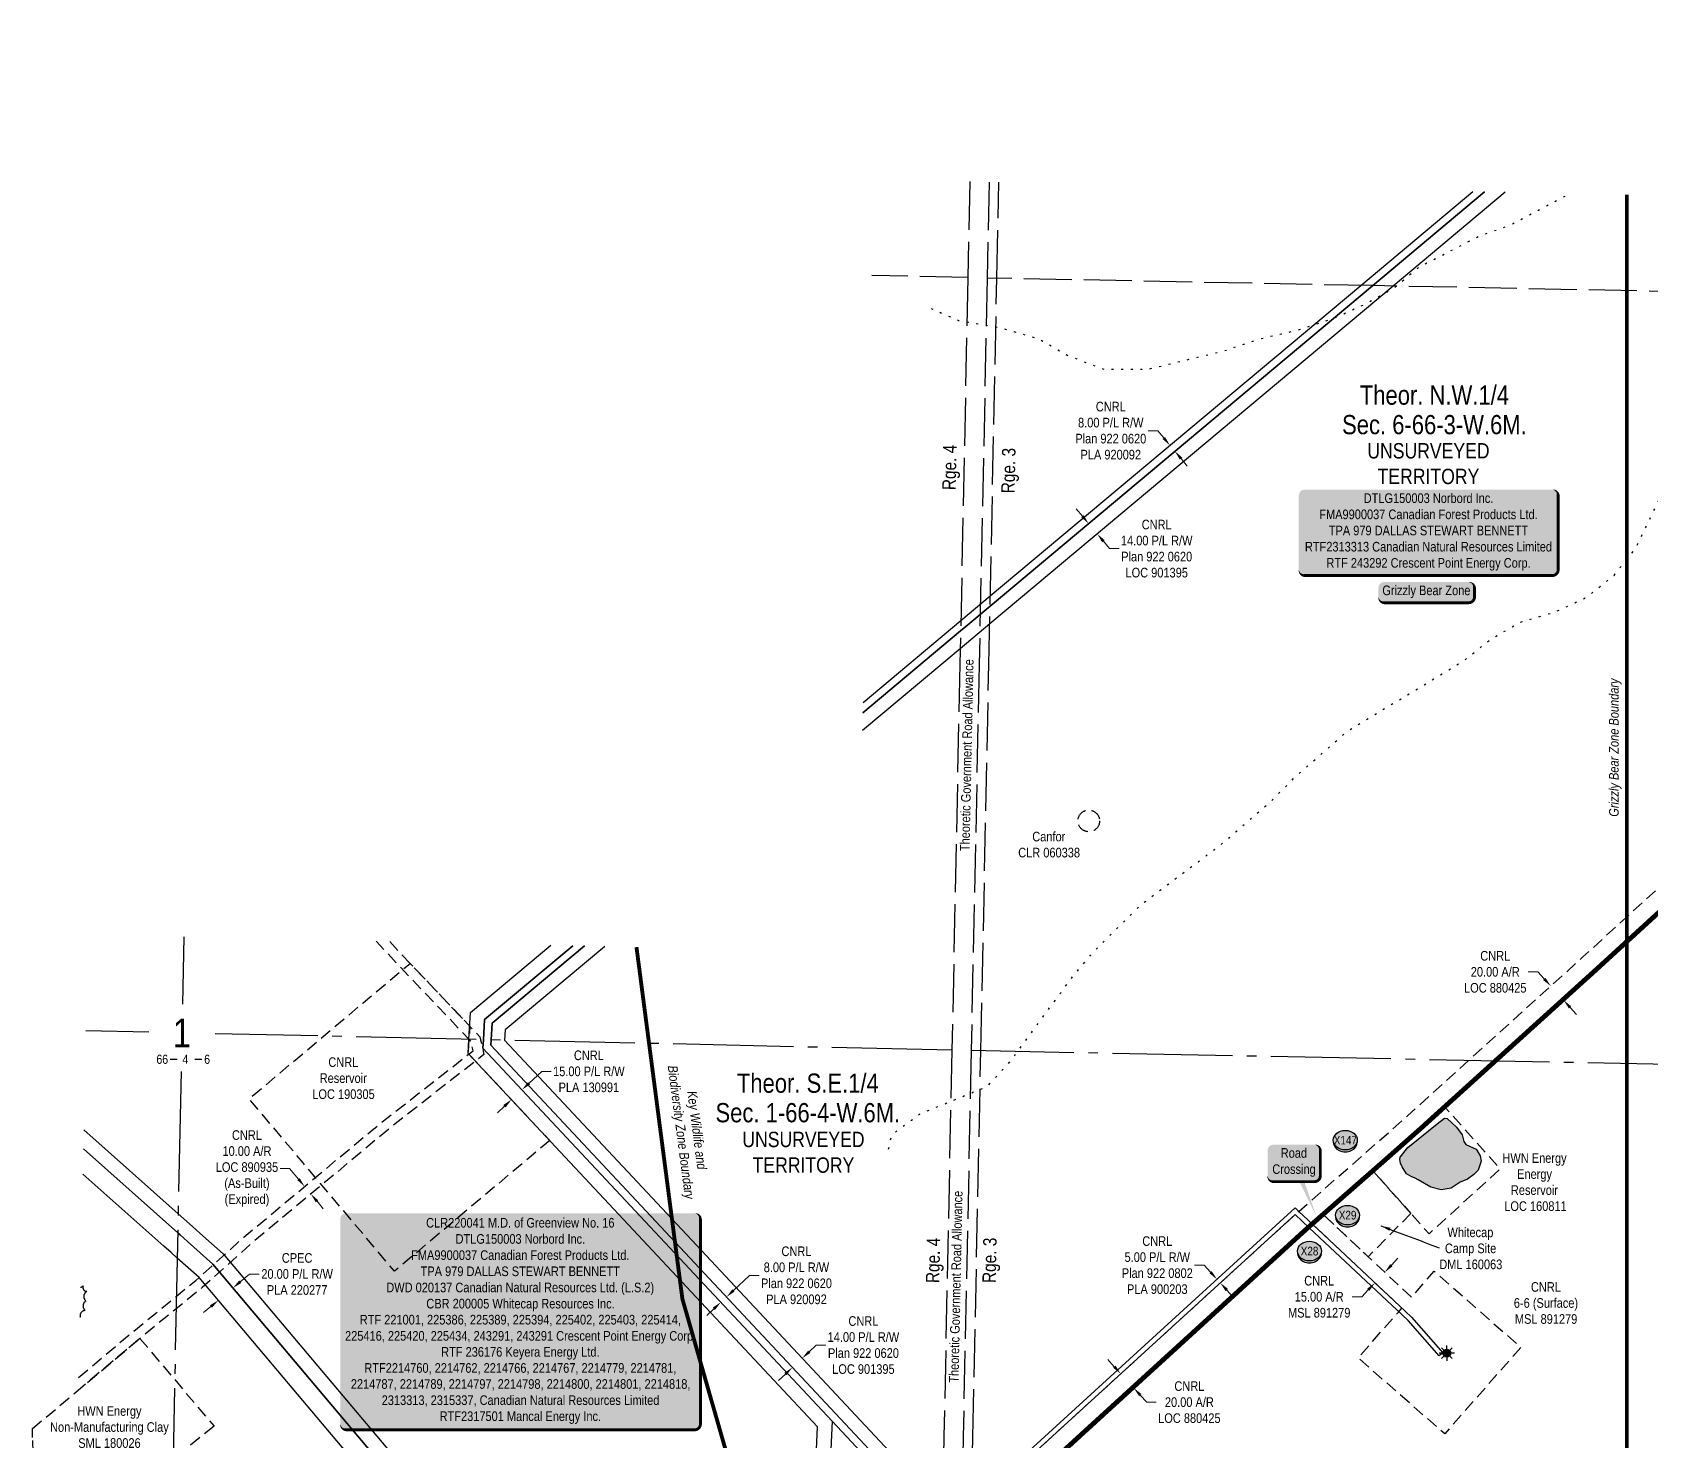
# Model space of a CAD drawing. Extents: x 405326 to 424052, y 6044755 to 6062236.
# Drawn here: x 405334 to 407018, y 6060129 to 6061595 of the extents above; entities that cross this region are included whole.
import ezdxf
from ezdxf.enums import TextEntityAlignment as Align

# ---------------------------------------------------------------- set-up
doc = ezdxf.new("R2010")
doc.units = 0
doc.header["$LTSCALE"] = 5
for name, pattern in [('0', [1, 1, 0]), ('DASHDOT2', [12.7, 6.35, -3.175, 0, -3.175]), ('foc-ACCESSROAD', [3.75, 2.5, -1.25]), ('foc-QUARTERLINE', [33, 25, -3, 2, -3]), ('foc-UNSURVEYED', [12.5, 10, -2.5]), ('foc-WHEELTRACKS', [2, 0.4, -1.6])]:
    doc.linetypes.add(name, pattern=pattern)
for name, color, linetype in [('10', 1, 'Continuous'), ('9', 3, 'Continuous'), ('AS-SURFACE IMPACT', 7, 'Continuous'), ('AS-WILDLIFE', 131, 'DASHDOT2'), ('AS-WILDLIFE-BLOCK', 131, 'Continuous'), ('C-RW', 13, 'Continuous'), ('C-SYMBOL', 7, 'Continuous'), ('CG-NOTES', 7, 'Continuous'), ('D-TXT', 6, 'Continuous'), ('F-AR', 190, 'foc-ACCESSROAD'), ('F-RW', 190, 'Continuous'), ('F-WS', 190, 'foc-ACCESSROAD'), ('F-WS-S', 190, 'Continuous'), ('L-ROAD-T', 7, 'Continuous'), ('L-SECLBL', 7, 'Continuous'), ('L-SECQ', 8, 'foc-QUARTERLINE'), ('L-UNS-T', 3, 'Continuous'), ('L-USEC', 7, 'foc-UNSURVEYED'), ('P-CROSSINGS', 250, 'Continuous'), ('P-PROPOSED', 10, 'Continuous'), ('T-BUSH', 110, '0'), ('T-WATER', 160, 'Continuous'), ('T-WATER-H', 133, 'Continuous'), ('T-WATER-P3', 160, 'foc-WHEELTRACKS')]:
    doc.layers.add(name, color=color, linetype=linetype)
for name, color, linetype, lineweight in [('C-RW-T', 13, 'Continuous', 9), ('F-AR-T', 190, 'Continuous', 9), ('F-RW-T', 190, 'Continuous', 9), ('F-WS-T', 190, 'Continuous', 9)]:
    doc.layers.add(name, color=color, linetype=linetype, lineweight=lineweight)
doc.styles.add('175L', font='ARIALN.TTF', dxfattribs={"height": 20})
doc.styles.add('240', font='ARIALN.TTF', dxfattribs={"height": 30})
doc.styles.add('80', font='ARIALN.TTF', dxfattribs={"height": 10})
doc.styles.add('80CG', font='ARIALN.TTF', dxfattribs={"height": 10})
doc.styles.add('80L', font='ARIALN.TTF', dxfattribs={"height": 10})
doc.styles.add('Crossing', font='ARIALN.TTF', dxfattribs={"height": 10})
doc.styles.add('SIMPLEX', font='ARIALN.TTF')
doc.dimstyles.new('Compass 5 000', dxfattribs={"dimscale": 5, "dimtxt": 9, "dimasz": 2, "dimexe": 0.2, "dimexo": 0.0625, "dimgap": 0.5, "dimtad": 0, "dimtih": 1, "dimtoh": 1, "dimzin": 0, "dimdsep": 46, "dimtxsty": '80CG', "dimcen": 0.1, "dimse1": 1, "dimse2": 1, "dimclrd": 256, "dimclrt": 256, "dimaunit": 1, "dimadec": 4, "dimazin": 0, "dimtfac": 0.06, "dimtofl": 0, "dimtmove": 0, "dimatfit": 1, "dimfxl": 0.2, "dimtolj": 1, "dimtzin": 0, "dimlwd": -1, "dimarcsym": 0})

# ---------------------------------------------------------------- blocks, each defined once
blk = doc.blocks.new('L-SECLBL')
at = {"layer": '9', "color": 7}
for p, q in [((-5.1, -27.8), (-12.3, -27.8)), ((20.7, -27.8), (13.5, -27.8))]:
    blk.add_line(p, q, dxfattribs=at)
at = {"layer": '10', "color": 2, "style": 'SIMPLEX'}
blk.add_attdef('SEC', text='', height=30, dxfattribs=at).set_placement((0, 0), align=Align.MIDDLE)
at = {"layer": '10', "color": 5, "style": '80L'}
blk.add_attdef('TWP', text='', height=9.5, dxfattribs=at).set_placement((-14.4, -27.4), align=Align.MIDDLE_RIGHT)
blk.add_attdef('RGE', text='', height=9.5, dxfattribs=at).set_placement((3.6, -27.4), align=Align.MIDDLE_CENTER)
blk.add_attdef('MER', text='', height=9.5, dxfattribs=at).set_placement((23.2, -27.4), align=Align.MIDDLE_LEFT)
blk = doc.blocks.new('*U524')
h = blk.add_hatch(color=255)
edge = h.paths.add_edge_path()
edge.add_line((-44, -11.5), (44, -11.5))
edge.add_arc((44, -5.5), 6, 270, 360)
edge.add_line((50, -5.5), (50, 4))
edge.add_arc((44, 4), 6, 0, 90)
edge.add_line((44, 10), (-44, 10))
edge.add_arc((-44, 4), 6, 90, 180)
edge.add_line((-50, 4), (-50, -5.5))
edge.add_arc((-44, -5.5), 6, 180, 270)
at = {"color": 131, "flags": 128}
blk.add_lwpolyline([(-44, -11.5, 3, 3, 0), (44, -11.5, 3, 3, 0.414214), (50, -5.5, 3, 3, 0), (50, 4, 3, 0, 0.414214), (44, 10, 0, 0, 0), (-44, 10, 0, 0, 0.414214), (-50, 4, 0, 0, 0), (-50, -5.5, 0, 3, 0.414214)], format="xyseb", close=True, dxfattribs=at)
at = {"color": 131, "style": '80'}
blk.add_attdef('ENTER_TEXT_001', (-36, -5), '', height=10, dxfattribs=at)
blk = doc.blocks.new('*U544')
h = blk.add_hatch(color=255)
edge = h.paths.add_edge_path()
edge.add_line((-181.5, -113.5), (181.5, -113.5))
edge.add_arc((181.5, -107.5), 6, 270, 360)
edge.add_line((187.5, -107.5), (187.5, 106))
edge.add_arc((181.5, 106), 6, 0, 90)
edge.add_line((181.5, 112), (-181.5, 112))
edge.add_arc((-181.5, 106), 6, 90, 180)
edge.add_line((-187.5, 106), (-187.5, -107.5))
edge.add_arc((-181.5, -107.5), 6, 180, 270)
at = {"color": 44, "flags": 128}
blk.add_lwpolyline([(-181.5, -113.5, 3, 3, 0), (181.5, -113.5, 3, 3, 0.414214), (187.5, -107.5, 3, 3, 0), (187.5, 106, 3, 0, 0.414214), (181.5, 112, 0, 0, 0), (-181.5, 112, 0, 0, 0.414214), (-187.5, 106, 0, 0, 0), (-187.5, -107.5, 0, 3, 0.414214)], format="xyseb", close=True, dxfattribs=at)
at = {"color": 44, "style": '80'}
blk.add_attdef('ENTER_TEXT_001', (-36, -5), '', height=10, dxfattribs=at)
blk = doc.blocks.new('*D951')
at = {"layer": 'F-RW-T', "transparency": 16777216}
for p, q in [((406505.5, 6061180.4), (406495.5, 6061180.4)), ((406511.9, 6061172.8), (406505.5, 6061180.4)), ((406529.9, 6061151.3), (406536.3, 6061143.6))]:
    blk.add_line(p, q, dxfattribs=at)
for points in [[(406513.2, 6061173.8), (406510.6, 6061171.7), (406518.3, 6061165.1)], [(406531.1, 6061152.4), (406528.6, 6061150.2), (406523.4, 6061159)]]:
    blk.add_solid(points, dxfattribs=at)
at = {"layer": 'F-RW-T', "transparency": 16777216, "insert": (406456.7, 6061180.4), "char_height": 10, "attachment_point": 5, "style": '80CG'}
blk.add_mtext('\\A1;CNRL\\P8.00 P/L R/W\\PPlan 922 0620\\PPLA 920092', dxfattribs=at)
blk = doc.blocks.new('*D952')
at = {"layer": 'F-RW-T', "transparency": 16777216}
for p, q in [((406427.2, 6061091.4), (406420.8, 6061099)), ((406449, 6061065.3), (406455.5, 6061057.6)), ((406455.5, 6061057.6), (406465.5, 6061057.6))]:
    blk.add_line(p, q, dxfattribs=at)
for points in [[(406428.5, 6061092.4), (406425.9, 6061090.3), (406433.6, 6061083.7)], [(406450.3, 6061066.4), (406447.8, 6061064.2), (406442.6, 6061073)]]:
    blk.add_solid(points, dxfattribs=at)
at = {"layer": 'F-RW-T', "transparency": 16777216, "insert": (406504.5, 6061057.6), "char_height": 10, "attachment_point": 5, "style": '80CG'}
blk.add_mtext('\\A1;CNRL\\P14.00 P/L R/W\\PPlan 922 0620\\PLOC 901395', dxfattribs=at)
blk = doc.blocks.new('*D953')
at = {"layer": 'F-RW-T', "transparency": 16777216}
for p, q in [((406553.8, 6060311.8), (406543.8, 6060311.8)), ((406560.6, 6060304.4), (406553.8, 6060311.8)), ((406577.4, 6060285.9), (406584.2, 6060278.6))]:
    blk.add_line(p, q, dxfattribs=at)
for points in [[(406561.8, 6060305.5), (406559.4, 6060303.3), (406567.3, 6060297)], [(406578.7, 6060287.1), (406576.2, 6060284.8), (406570.7, 6060293.3)]]:
    blk.add_solid(points, dxfattribs=at)
at = {"layer": 'F-RW-T', "transparency": 16777216, "insert": (406505.1, 6060311.8), "char_height": 10, "attachment_point": 5, "style": '80CG'}
blk.add_mtext('\\A1;CNRL\\P5.00 P/L R/W\\PPlan 922 0802\\PPLA 900203', dxfattribs=at)
blk = doc.blocks.new('GAS')
h = blk.add_hatch(color=255)
h.dxf.hatch_style = 1
edge = h.paths.add_edge_path()
edge.add_arc((0, 0), 0.9, 0, 360)
for p, q in [((-0.81, 0), (-1.62, 0)), ((-0.57, 0.57), (-1.14, 1.14)), ((0, 0.81), (0, 1.62)), ((0.57, 0.57), (1.14, 1.14)), ((1.62, 0), (0.81, 0)), ((-0.57, -0.57), (-1.14, -1.14)), ((0, -0.81), (0, -1.62)), ((1.14, -1.14), (0.57, -0.57))]:
    blk.add_line(p, q)
blk.add_circle((0, 0), 0.8)
blk = doc.blocks.new('*D954')
at = {"layer": 'F-AR-T', "transparency": 16777216}
for p, q in [((406748.7, 6060311.7), (406755.5, 6060319)), ((406717.9, 6060278.9), (406707.9, 6060278.9)), ((406724.7, 6060286.2), (406717.9, 6060278.9))]:
    blk.add_line(p, q, dxfattribs=at)
for points in [[(406747.5, 6060312.9), (406749.9, 6060310.6), (406741.8, 6060304.4)], [(406723.5, 6060287.3), (406725.9, 6060285.1), (406731.6, 6060293.5)]]:
    blk.add_solid(points, dxfattribs=at)
at = {"layer": 'F-AR-T', "transparency": 16777216, "insert": (406673.6, 6060278.9), "char_height": 10, "attachment_point": 5, "style": '80CG'}
blk.add_mtext('\\A1;CNRL\\P15.00 A/R\\PMSL 891279', dxfattribs=at)
blk = doc.blocks.new('*D955')
at = {"layer": 'F-RW-T', "transparency": 16777216}
for p, q in [((405851.3, 6060501.2), (405864.5, 6060513.5)), ((405864.5, 6060513.5), (405874.5, 6060513.5)), ((405825.7, 6060477.3), (405818.4, 6060470.4))]:
    blk.add_line(p, q, dxfattribs=at)
for points in [[(405850.2, 6060502.4), (405852.4, 6060500), (405844, 6060494.3)], [(405824.6, 6060478.5), (405826.9, 6060476), (405833, 6060484.1)]]:
    blk.add_solid(points, dxfattribs=at)
at = {"layer": 'F-RW-T', "transparency": 16777216, "insert": (405913.6, 6060513.5), "char_height": 10, "attachment_point": 5, "style": '80CG'}
blk.add_mtext('\\A1;CNRL\\P15.00 P/L R/W\\PPLA 130991', dxfattribs=at)
blk = doc.blocks.new('*D956')
at = {"layer": 'F-RW-T', "transparency": 16777216}
for p, q in [((406064.1, 6060285.5), (406080.8, 6060301.2)), ((406080.8, 6060301.2), (406090.8, 6060301.2)), ((406043.6, 6060266.3), (406036.3, 6060259.5))]:
    blk.add_line(p, q, dxfattribs=at)
for points in [[(406062.9, 6060286.7), (406065.2, 6060284.3), (406056.8, 6060278.6)], [(406042.5, 6060267.6), (406044.8, 6060265.1), (406050.9, 6060273.2)]]:
    blk.add_solid(points, dxfattribs=at)
at = {"layer": 'F-RW-T', "transparency": 16777216, "insert": (406129.6, 6060301.2), "char_height": 10, "attachment_point": 5, "style": '80CG'}
blk.add_mtext('\\A1;CNRL\\P8.00 P/L R/W\\PPlan 922 0620\\PPLA 920092', dxfattribs=at)
blk = doc.blocks.new('*D957')
at = {"layer": 'F-RW-T', "transparency": 16777216}
for p, q in [((406142.9, 6060221.7), (406150.2, 6060228.6)), ((406150.2, 6060228.6), (406160.2, 6060228.6)), ((406118.1, 6060198.5), (406110.8, 6060191.7))]:
    blk.add_line(p, q, dxfattribs=at)
for points in [[(406141.8, 6060222.9), (406144, 6060220.5), (406135.6, 6060214.9)], [(406116.9, 6060199.7), (406119.2, 6060197.3), (406125.4, 6060205.3)]]:
    blk.add_solid(points, dxfattribs=at)
at = {"layer": 'F-RW-T', "transparency": 16777216, "insert": (406199.3, 6060228.6), "char_height": 10, "attachment_point": 5, "style": '80CG'}
blk.add_mtext('\\A1;CNRL\\P14.00 P/L R/W\\PPlan 922 0620\\PLOC 901395', dxfattribs=at)
blk = doc.blocks.new('*D960')
at = {"layer": 'F-RW-T', "transparency": 16777216}
for p, q in [((405602.2, 6060412.4), (405592.2, 6060412.4)), ((405611.4, 6060401.3), (405602.2, 6060412.4)), ((405630.7, 6060378.3), (405637.1, 6060370.6))]:
    blk.add_line(p, q, dxfattribs=at)
for points in [[(405612.7, 6060402.4), (405610.2, 6060400.3), (405617.8, 6060393.7)], [(405632, 6060379.3), (405629.4, 6060377.2), (405624.3, 6060385.9)]]:
    blk.add_solid(points, dxfattribs=at)
at = {"layer": 'F-RW-T', "transparency": 16777216, "insert": (405557.8, 6060412.4), "char_height": 10, "attachment_point": 5, "style": '80CG'}
blk.add_mtext('\\A1;CNRL\\P10.00 A/R\\PLOC 890935\\P(As-Built)\\P(Expired)', dxfattribs=at)
blk = doc.blocks.new('*D962')
at = {"layer": 'C-RW-T', "transparency": 16777216}
for p, q in [((405550.9, 6060294.6), (405560.5, 6060302.6)), ((405560.5, 6060302.6), (405570.5, 6060302.6)), ((405520.3, 6060268.8), (405512.7, 6060262.4))]:
    blk.add_line(p, q, dxfattribs=at)
for points in [[(405549.8, 6060295.9), (405552, 6060293.3), (405543.3, 6060288.1)], [(405519.3, 6060270.1), (405521.4, 6060267.5), (405528, 6060275.2)]]:
    blk.add_solid(points, dxfattribs=at)
at = {"layer": 'C-RW-T', "transparency": 16777216, "insert": (405610, 6060302.6), "char_height": 10, "attachment_point": 5, "style": '80CG'}
blk.add_mtext('\\A1;CPEC\\P20.00 P/L R/W\\PPLA 220277', dxfattribs=at)
blk = doc.blocks.new('*D996')
at = {"layer": 'F-AR-T', "transparency": 16777216}
for p, q in [((406901.1, 6060617.1), (406891.1, 6060617.1)), ((406907.8, 6060609.7), (406901.1, 6060617.1)), ((406934.7, 6060580), (406941.4, 6060572.6))]:
    blk.add_line(p, q, dxfattribs=at)
for points in [[(406909.1, 6060610.8), (406906.6, 6060608.6), (406914.6, 6060602.3)], [(406935.9, 6060581.2), (406933.5, 6060578.9), (406928, 6060587.5)]]:
    blk.add_solid(points, dxfattribs=at)
at = {"layer": 'F-AR-T', "transparency": 16777216, "insert": (406856.8, 6060617.1), "char_height": 10, "attachment_point": 5, "style": '80CG'}
blk.add_mtext('\\A1;CNRL\\P20.00 A/R\\PLOC 880425', dxfattribs=at)
blk = doc.blocks.new('*D997')
at = {"layer": 'F-AR-T', "transparency": 16777216}
for p, q in [((406460.4, 6060206.1), (406453.7, 6060213.5)), ((406487.4, 6060176.6), (406494.1, 6060169.2)), ((406494.1, 6060169.2), (406504.1, 6060169.2))]:
    blk.add_line(p, q, dxfattribs=at)
for points in [[(406461.6, 6060207.3), (406459.2, 6060205), (406467.1, 6060198.7)], [(406488.6, 6060177.7), (406486.1, 6060175.5), (406480.6, 6060184)]]:
    blk.add_solid(points, dxfattribs=at)
at = {"layer": 'F-AR-T', "transparency": 16777216, "insert": (406538.5, 6060169.2), "char_height": 10, "attachment_point": 5, "style": '80CG'}
blk.add_mtext('\\A1;CNRL\\P20.00 A/R\\PLOC 880425', dxfattribs=at)
blk = doc.blocks.new('*U603')
h = blk.add_hatch(color=255)
edge = h.paths.add_edge_path()
edge.add_line((-129, -45.5), (129, -45.5))
edge.add_arc((129, -39.5), 6, 270, 360)
edge.add_line((135, -39.5), (135, 38))
edge.add_arc((129, 38), 6, 0, 90)
edge.add_line((129, 44), (-129, 44))
edge.add_arc((-129, 38), 6, 90, 180)
edge.add_line((-135, 38), (-135, -39.5))
edge.add_arc((-129, -39.5), 6, 180, 270)
at = {"color": 44, "flags": 128}
blk.add_lwpolyline([(-129, -45.5, 3, 3, 0), (129, -45.5, 3, 3, 0.414214), (135, -39.5, 3, 3, 0), (135, 38, 3, 0, 0.414214), (129, 44, 0, 0, 0), (-129, 44, 0, 0, 0.414214), (-135, 38, 0, 0, 0), (-135, -39.5, 0, 3, 0.414214)], format="xyseb", close=True, dxfattribs=at)
at = {"color": 44, "style": '80'}
blk.add_attdef('ENTER_TEXT_001', (-36, -5), '', height=10, dxfattribs=at)
blk = doc.blocks.new('*U1053')
h = blk.add_hatch(color=59)
edge = h.paths.add_edge_path()
edge.add_line((-21.5, -20), (21.5, -20))
edge.add_arc((21.5, -14), 6, 270, 360)
edge.add_line((27.5, -14), (27.5, 12.5))
edge.add_arc((21.5, 12.5), 6, 0, 90)
edge.add_line((21.5, 18.5), (-21.5, 18.5))
edge.add_arc((-21.5, 12.5), 6, 90, 180)
edge.add_line((-27.5, 12.5), (-27.5, -14))
edge.add_arc((-21.5, -14), 6, 180, 270)
at = {"color": 1, "flags": 128}
blk.add_lwpolyline([(-21.5, -20, 3, 3, 0), (21.5, -20, 3, 3, 0.414214), (27.5, -14, 3, 3, 0), (27.5, 12.5, 3, 0, 0.414214), (21.5, 18.5, 0, 0, 0), (-21.5, 18.5, 0, 0, 0.414214), (-27.5, 12.5, 0, 0, 0), (-27.5, -14, 0, 3, 0.414214)], format="xyseb", close=True, dxfattribs=at)
blk.add_lwpolyline([(23.5, -56.3, 0, 7.5, 0), (0, 0, 0, 0, 0)], format="xyseb", dxfattribs=at)
at = {"color": 1, "style": '80'}
blk.add_attdef('ENTER_TEXT_001', (-36, -5), '', height=10, dxfattribs=at)
blk = doc.blocks.new('xing2')
h = blk.add_hatch(color=50)
h.dxf.hatch_style = 1
edge = h.paths.add_edge_path()
edge.add_ellipse((0, 0), major_axis=(-12.5, 0), ratio=0.816297, start_angle=0, end_angle=360)
h = blk.add_hatch(color=250)
h.dxf.hatch_style = 1
edge = h.paths.add_edge_path()
edge.add_ellipse((0, -2), major_axis=(-12.5, 0), ratio=0.816297, start_angle=0, end_angle=180)
edge.add_line((12.5, -2), (12.5, 0))
edge.add_ellipse((0, 0), major_axis=(-12.5, 0), ratio=0.816297, start_angle=0, end_angle=180, ccw=False)
edge.add_line((-12.5, 0), (-12.5, -2))
at = {"color": 250}
blk.add_ellipse((0, 0), major_axis=(-12.5, 0), ratio=0.816297, dxfattribs=at)
blk.add_ellipse((0, -2), major_axis=(-12.5, 0), ratio=0.816297, start_param=0, end_param=3.141593, dxfattribs=at)
at = {"color": 250, "style": 'Crossing'}
blk.add_attdef('CROSSING', text='', height=9, dxfattribs=at).set_placement((0.1, 0), align=Align.MIDDLE_CENTER)
at = {"color": 250, "style": 'Crossing', "flags": 1}
for tag, p in [('OWNER', (0.1, -12.5)), ('DESCRIPTION', (0.1, -25.8)), ('LOCATION', (0.1, -39.3)), ('DWG_REF', (0.1, -52.8))]:
    blk.add_attdef(tag, text='', height=9, dxfattribs=at).set_placement(p, align=Align.MIDDLE_CENTER)

msp = doc.modelspace()

# ---------------------------------------------------------------- hatches: boundary and pattern name
at = {"layer": 'T-WATER-H'}
h = msp.add_hatch(color=256, dxfattribs=at)
h.dxf.hatch_style = 1
h.paths.add_polyline_path([(406806.698, 6060464.554), (406816.496, 6060455.327), (406822.535, 6060447.442), (406824.256, 6060440.623), (406826.277, 6060437.5), (406836.809, 6060432.687), (406840.993, 6060425.554), (406841.977, 6060419.898), (406839.024, 6060410.552), (406834.595, 6060406.126), (406827.949, 6060401.207), (406820.321, 6060398.255), (406810.969, 6060392.107), (406800.387, 6060390.14), (406789.806, 6060392.845), (406783.162, 6060396.781), (406776.516, 6060400.715), (406773.565, 6060402.437), (406769.381, 6060404.158), (406764.459, 6060406.863), (406759.784, 6060413.996), (406758.061, 6060417.93), (406757.567, 6060421.62), (406757.815, 6060424.325), (406765.689, 6060434.161), (406798.029, 6060460.134), (406800.741, 6060462.543), (406803.936, 6060464.652)])

# ---------------------------------------------------------------- linework, layer by layer
at = {"layer": 'AS-WILDLIFE', "const_width": 3.998}
for points in [[(406993.795, 6061426.099), (406993.795, 6059646.941), (406993.795, 6059597.067)], [(405963.143, 6060642.864), (406010.929, 6060276.587), (406244.554, 6059460.087), (406362.572, 6059145.904)]]:
    msp.add_lwpolyline(points, dxfattribs=at)
at = {"layer": 'C-RW'}
for points in [[(405387.619, 6060432.954), (405485.77, 6060345.535), (405488.278, 6060343.301), (405495.975, 6060336.446), (405522.367, 6060312.94), (405747.825, 6060045.441), (405931.847, 6059765.325), (405935.828, 6059760.95), (405945.993, 6059749.822), (405946.97, 6059748.753), (405956.102, 6059738.756), (405959.472, 6059735.068), (405973.144, 6059720.466), (405975.5, 6059717.942), (406000.847, 6059690.876), (406040, 6059673.927), (406271.458, 6059574.034), (406301.36, 6059561.129), (406370.549, 6059531.268)], [(406370.104, 6059509.731), (406300.914, 6059539.604), (406271.013, 6059552.512), (406075.703, 6059636.827), (406032.117, 6059655.645), (406029.82, 6059656.635), (405996.226, 6059671.115), (405967.034, 6059683.436), (405951.372, 6059700.589), (405950.808, 6059701.207), (405940.134, 6059717.4), (405939.233, 6059718.757), (405937.349, 6059721.623), (405928.996, 6059734.293), (405919.044, 6059749.381), (405731.745, 6060033.504), (405651.192, 6060129.07), (405508.005, 6060298.956), (405485.221, 6060319.254), (405478.949, 6060324.841), (405471.254, 6060331.697), (405387.071, 6060406.698)]]:
    msp.add_lwpolyline(points, dxfattribs=at)
at = {"layer": 'F-AR', "flags": 128}
for points in [[(406673.607, 6059603.383), (406607.515, 6059675.136), (406578.719, 6059705.214), (406549.288, 6059735.964), (406546.3, 6059739.091), (406435.759, 6059845.662), (406405.08, 6059878.11), (406391.479, 6059892.493), (406310.003, 6059978.668), (406284.904, 6060005.215), (406280.297, 6060001.007), (406269.346, 6059991.004), (406171.008, 6059901.184), (406002.743, 6059747.501), (405970.503, 6059718.054), (405955.06, 6059703.957), (405904.407, 6059657.693), (405885.568, 6059640.478), (405872.713, 6059655.829), (405875.283, 6059658.177), (405886.529, 6059668.447), (405889.206, 6059670.893), (405892.433, 6059673.839), (405894.885, 6059676.08), (405897.773, 6059678.718), (405911.277, 6059691.05), (405941.563, 6059718.705), (405959.472, 6059735.068), (405963.164, 6059738.44), (405973.802, 6059748.151), (406176.105, 6059932.924), (406190.869, 6059946.411), (406255.859, 6060005.771), (406280.869, 6060028.613), (406286.173, 6060033.458), (406296.505, 6060042.895), (406311.618, 6060056.699), (406648.632, 6060364.503), (406652.407, 6060367.815), (406728.161, 6060434.277), (406765.482, 6060467.28), (406829.091, 6060524.873), (406948.073, 6060632.624), (407042.847, 6060719.312), (407118.327, 6060790.297), (407131.659, 6060802.834), (407174.744, 6060827.544), (407197.292, 6060847.034), (407218.323, 6060866.83), (407240.114, 6060902.287), (407313.868, 6060969.15), (407401.063, 6061047.848), (407421.238, 6061069.206), (407438.771, 6061092.851), (407460.508, 6061123.512), (407493.531, 6061155.479), (407647.804, 6061298.96), (407662.721, 6061312.905), (407732.148, 6061377.845), (407800.586, 6061440.87), (407811.689, 6061451.095), (407817.417, 6061456.371), (407819.187, 6061457.779), (407829.951, 6061466.341), (407833.864, 6061469.453), (407847.831, 6061452.69), (407863.83, 6061433.493), (407895.275, 6061395.751), (407914.472, 6061372.712), (407924.065, 6061361.195), (407931.332, 6061352.479), (407933.664, 6061349.68), (407960.781, 6061317.135), (407969.336, 6061306.868), (408261.154, 6060956.644), (408283.536, 6060929.766), (408289.933, 6060922.083), (408293.132, 6060918.267), (408299.539, 6060910.562), (408650.23, 6060488.933), (408655.857, 6060482.171), (408662.27, 6060474.46), (408733.463, 6060388.866), (409213.995, 6059811.126), (409223.657, 6059799.509), (409322.023, 6059681.238), (409347.583, 6059650.567), (409516.281, 6059448.133), (409545.742, 6059412.779), (409550.45, 6059407.13), (409844.345, 6059053.527), (409837.693, 6059053.704), (409824.391, 6059054.06), (409820.233, 6059054.171), (409817.749, 6059054.238), (409798.169, 6059077.797), (409545.132, 6059382.241), (409535.059, 6059394.36), (409515.671, 6059417.627), (409321.13, 6059651.088), (409303.164, 6059672.655), (409295.582, 6059681.76), (409213.142, 6059780.826), (409193.938, 6059803.874), (409142.8, 6059865.348), (409133.222, 6059876.873), (408732.84, 6060357.979), (408645.667, 6060462.726), (408639.25, 6060470.436), (408629.626, 6060482.001), (408623.415, 6060489.461), (408382.505, 6060778.945), (408289.426, 6060891.476), (408286.737, 6060894.705), (408284.178, 6060897.776), (408274.579, 6060909.298), (408268.182, 6060916.977), (408205.9, 6060991.765), (408201.69, 6060996.807), (408199.488, 6060999.443), (408193.454, 6061006.668), (408180.655, 6061022.028), (407960.16, 6061286.648), (407942.877, 6061307.391), (407930.711, 6061321.979), (407918.297, 6061336.884), (407908.701, 6061348.405), (407899.074, 6061359.902), (407831.012, 6061441.63), (407830.433, 6061441.169), (407823.614, 6061434.89), (407812.567, 6061424.716), (407745.752, 6061363.186), (407691.394, 6061312.34), (407661.443, 6061284.335), (407507.297, 6061140.972), (407475.749, 6061110.434), (407454.962, 6061081.111), (407436.592, 6061056.339), (407415.054, 6061033.536), (407327.283, 6060954.319), (407255.659, 6060889.386), (407233.968, 6060854.092), (407210.69, 6060832.181), (407186.365, 6060811.155), (407143.647, 6060786.656), (407117.752, 6060762.305), (407056.446, 6060704.649), (406961.532, 6060617.834), (406858.248, 6060524.299), (406778.818, 6060452.377), (406741.557, 6060419.428), (406678.378, 6060364.002), (406667.052, 6060354.065), (406663.276, 6060350.754), (406662.118, 6060349.737), (406311.047, 6060029.092), (406309.992, 6060028.129), (406299.67, 6060018.701), (406310.592, 6060007.147), (406406.172, 6059906.052), (406419.839, 6059891.596), (406449.965, 6059859.733), (406560.455, 6059753.221), (406577.501, 6059735.406), (406606.933, 6059704.657), (406621.845, 6059689.086), (406701.272, 6059602.838)], [(405706.335, 6060648.641), (405733.539, 6060619.488), (405800.249, 6060549.545), (405800.923, 6060546.515), (405804.367, 6060531.085), (405707.867, 6060455.557), (405561.28, 6060333.433), (405511.227, 6060288.405), (405484.116, 6060266.314), (405446.391, 6060235.574), (405382.377, 6060181.847)], [(405382.649, 6060194.874), (405439.951, 6060243.223), (405484.39, 6060279.435), (405504.73, 6060296.009), (405554.707, 6060340.97), (405686.155, 6060450.685), (405701.614, 6060463.362), (405793.233, 6060535.069), (405791.094, 6060544.654), (405789.058, 6060546.782), (405726.265, 6060612.625), (405692.364, 6060648.955)]]:
    msp.add_lwpolyline(points, dxfattribs=at)
at = {"layer": 'F-RW'}
for points in [[(406866.995, 6061428.602), (406750.423, 6061330.91), (406330.717, 6060979.206), (406300.016, 6060953.479), (406198.274, 6060868.214)], [(406198.659, 6060886.797), (406300.401, 6060972.062), (406305.759, 6060976.553), (406331.102, 6060997.791), (406729.13, 6061331.33), (406845.702, 6061429.022)], [(406845.701, 6061429.022), (406729.129, 6061331.331), (406331.102, 6060997.791), (406305.759, 6060976.553), (406300.401, 6060972.062), (406198.659, 6060886.798)], [(406198.879, 6060897.42), (406300.621, 6060982.681), (406331.322, 6061008.411), (406716.955, 6061331.571), (406833.531, 6061429.262)], [(405896.888, 6060644.354), (405805.134, 6060567.466), (405803.861, 6060546.449), (405803.337, 6060537.805), (406166.816, 6060149.316), (406164.823, 6060105.445), (406039.9, 6059991.361), (406117.471, 6059906.435), (406076.232, 6059868.769), (406065.164, 6059858.661), (405964.439, 6059766.667), (405945.993, 6059749.82), (405935.799, 6059760.975), (405954.248, 6059777.818), (406066.108, 6059879.897), (406096.224, 6059907.463), (406028.837, 6059981.242), (406018.686, 6059992.357), (406150.122, 6060112.331), (406151.546, 6060143.686), (405787.976, 6060532.271), (405788.856, 6060546.787), (405790.553, 6060574.816), (405874.145, 6060644.866)], [(405909.017, 6060644.081), (405812.91, 6060563.547), (405811.864, 6060546.269), (405811.529, 6060540.756), (406281.082, 6060038.9), (406282.758, 6060037.108), (406286.173, 6060033.458), (406280.869, 6060028.613), (406255.859, 6060005.771), (406256.015, 6060012.683), (406256.934, 6060053), (406166.816, 6060149.315), (405803.337, 6060537.805), (405803.861, 6060546.449), (405805.134, 6060567.466), (405896.888, 6060644.354)], [(405930.242, 6060643.604), (405826.517, 6060556.69), (405825.877, 6060545.953), (406025.468, 6060332.595), (406281.496, 6060058.939), (406293.091, 6060046.545), (406296.505, 6060042.895), (406286.173, 6060033.458), (406282.758, 6060037.108), (406281.081, 6060038.9), (405811.529, 6060540.756), (405811.864, 6060546.269), (405812.91, 6060563.547), (405909.017, 6060644.081)], [(405388.031, 6060452.68), (405486.182, 6060365.255), (405501.053, 6060352.008), (405508.75, 6060345.153), (405533.138, 6060323.43), (405759.884, 6060054.396)], [(405747.825, 6060045.441), (405522.367, 6060312.94), (405495.975, 6060336.446), (405488.278, 6060343.301), (405485.77, 6060345.535), (405387.619, 6060432.953)], [(406311.761, 6060063.598), (406648.677, 6060371.315), (406652.407, 6060367.815), (406652.407, 6060367.815), (406667.052, 6060354.065), (406763.172, 6060263.831), (406769.804, 6060257.606), (406802.294, 6060220.693), (406798.542, 6060217.392), (406766.209, 6060254.125), (406759.897, 6060260.051), (406663.276, 6060350.754), (406648.632, 6060364.503), (406311.618, 6060056.699)]]:
    msp.add_lwpolyline(points, dxfattribs=at)
at = {"layer": 'F-WS', "flags": 128}
for points in [[(406445.101, 6060774.39), (406445.084, 6060773.554), (406445.023, 6060772.867), (406444.911, 6060772.138), (406444.751, 6060771.418), (406444.529, 6060770.663), (406444.216, 6060769.834), (406443.91, 6060769.163), (406443.679, 6060768.728), (406443.325, 6060768.137), (406442.878, 6060767.49), (406442.387, 6060766.875), (406441.958, 6060766.4), (406441.501, 6060765.953), (406440.925, 6060765.453), (406440.377, 6060765.036), (406439.804, 6060764.653), (406439.36, 6060764.388), (406438.97, 6060764.179), (406438.572, 6060763.985), (406438.167, 6060763.806), (406437.755, 6060763.644), (406437.29, 6060763.483), (406436.866, 6060763.354), (406436.533, 6060763.267), (406436.101, 6060763.169), (406435.52, 6060763.066), (406435.032, 6060763.003), (406434.541, 6060762.96), (406434.05, 6060762.94), (406433.656, 6060762.938), (406433.263, 6060762.952), (406432.772, 6060762.988), (406432.186, 6060763.058), (406431.749, 6060763.13), (406431.316, 6060763.221), (406430.933, 6060763.315), (406430.555, 6060763.423), (406430.087, 6060763.575), (406429.672, 6060763.731), (406429.264, 6060763.902), (406428.862, 6060764.089), (406428.404, 6060764.328), (406427.811, 6060764.678), (406427.24, 6060765.062), (406426.788, 6060765.404), (406426.485, 6060765.655), (406426.155, 6060765.95), (406425.699, 6060766.399), (406425.236, 6060766.908), (406424.925, 6060767.291), (406424.577, 6060767.767), (406424.149, 6060768.428), (406423.813, 6060769.029), (406423.507, 6060769.673), (406423.205, 6060770.427), (406422.968, 6060771.177), (406422.772, 6060771.991), (406422.663, 6060772.621), (406422.595, 6060773.207), (406422.557, 6060773.796), (406422.554, 6060774.485), (406422.59, 6060775.173), (406422.656, 6060775.76), (406422.781, 6060776.487), (406422.926, 6060777.109), (406423.094, 6060777.676), (406423.362, 6060778.416), (406423.658, 6060779.092), (406423.951, 6060779.66), (406424.329, 6060780.294), (406424.776, 6060780.942), (406425.267, 6060781.557), (406425.696, 6060782.031), (406426.009, 6060782.344), (406426.334, 6060782.645), (406426.709, 6060782.964), (406427.097, 6060783.266), (406427.56, 6060783.591), (406428.144, 6060783.957), (406428.793, 6060784.308), (406429.261, 6060784.528), (406429.669, 6060784.699), (406430.177, 6060784.886), (406430.693, 6060785.05), (406431.121, 6060785.165), (406431.456, 6060785.242), (406431.794, 6060785.309), (406432.231, 6060785.38), (406432.622, 6060785.43), (406432.965, 6060785.461), (406433.407, 6060785.486), (406433.899, 6060785.494), (406434.391, 6060785.479), (406434.882, 6060785.444), (406435.468, 6060785.374), (406435.905, 6060785.302), (406436.242, 6060785.232), (406436.625, 6060785.141), (406437.099, 6060785.008), (406437.521, 6060784.872), (406437.936, 6060784.718), (406438.39, 6060784.529), (406438.792, 6060784.343), (406439.25, 6060784.104), (406439.843, 6060783.754), (406440.395, 6060783.384), (406440.827, 6060783.058), (406441.169, 6060782.777), (406441.499, 6060782.482), (406441.954, 6060782.033), (406442.386, 6060781.561), (406442.698, 6060781.179), (406443.077, 6060780.665), (406443.505, 6060780.004), (406443.841, 6060779.403), (406444.058, 6060778.961), (406444.273, 6060778.464), (406444.528, 6060777.772), (406444.738, 6060777.065), (406444.892, 6060776.394), (406445.004, 6060775.713), (406445.068, 6060775.127), (406445.101, 6060774.39)], [(405872.802, 6060441.603), (405711.283, 6060305.499), (405616.168, 6060418.37), (405609.691, 6060426.056), (405560.108, 6060484.899), (405637.602, 6060550.195), (405678.392, 6060584.572), (405686.038, 6060591.015), (405727.503, 6060625.957), (405733.539, 6060619.488), (405789.693, 6060560.613), (405788.856, 6060546.787), (405787.976, 6060532.271), (405872.802, 6060441.603)], [(406730.023, 6060409.309), (406741.557, 6060419.428), (406778.818, 6060452.377), (406804.83, 6060475.931), (406861.986, 6060411.916), (406787.973, 6060344.435), (406769.026, 6060365.646), (406730.023, 6060409.309)], [(406769.04, 6060365.63), (406724.659, 6060320.552), (406678.378, 6060364.001), (406730.023, 6060409.309), (406769.04, 6060365.63)], [(406678.378, 6060364.002), (406769.553, 6060278.407), (406793.335, 6060305.46), (406883.424, 6060226.264), (406804.228, 6060136.175), (406714.139, 6060215.371), (406756.347, 6060263.383), (406759.648, 6060267.139), (406667.052, 6060354.065), (406678.378, 6060364.002)]]:
    msp.add_lwpolyline(points, close=True, dxfattribs=at)
at = {"layer": 'F-WS'}
msp.add_lwpolyline([(405389.381, 6060036.216), (405383.291, 6060031.02), (405379.166, 6060035.939), (405373.531, 6060042.659), (405379.628, 6060047.855), (405387.416, 6060054.407), (405335.163, 6060116.733), (405334.735, 6060132.497), (405334.488, 6060141.652), (405446.448, 6060235.566), (405482.579, 6060192.739), (405523.519, 6060144.109), (405480.847, 6060109.78), (405479.462, 6060108.666), (405389.381, 6060036.216)], close=True, dxfattribs=at)
at = {"layer": 'L-SECQ'}
for p, q in [((405492.214, 6060653.458), (405490.755, 6060583.506)), ((405455.608, 6060554.3), (405390.183, 6060555.772)), ((406291.362, 6060535.499), (405524.842, 6060552.742)), ((407078.241, 6060519.963), (406311.465, 6060535.083)), ((405489.295, 6060513.553), (405473.355, 6059749.37))]:
    msp.add_line(p, q, dxfattribs=at)
at = {"layer": 'L-USEC'}
for p, q in [((406310.082, 6061439.594), (406308.012, 6061339.66)), ((406330.186, 6061439.197), (406328.116, 6061339.243)), ((406338.168, 6061339.064), (406340.238, 6061438.998)), ((406308.012, 6061339.66), (406208.082, 6061341.907)), ((406308.012, 6061339.66), (406299.687, 6060937.58)), ((406328.116, 6061339.244), (406319.79, 6060937.163)), ((406728.694, 6061331.355), (406328.116, 6061339.244)), ((406329.844, 6060936.986), (406338.168, 6061339.064)), ((407129.271, 6061323.45), (406728.694, 6061331.355)), ((406728.694, 6061331.355), (406728.694, 6061331.355)), ((406299.687, 6060937.58), (406291.362, 6060535.499)), ((406319.79, 6060937.163), (406311.465, 6060535.083)), ((406321.518, 6060534.904), (406329.844, 6060936.986)), ((406291.362, 6060535.499), (406283.038, 6060133.417)), ((406311.465, 6060535.083), (406303.142, 6060133.001)), ((406313.195, 6060132.822), (406321.518, 6060534.904)), ((406283.038, 6060133.417), (406274.714, 6059731.338)), ((406283.038, 6060133.417), (406283.038, 6060133.417)), ((406303.142, 6060133.001), (406294.818, 6059730.942)), ((406305.079, 6059740.796), (406313.195, 6060132.822))]:
    msp.add_line(p, q, dxfattribs=at)
at = {"layer": 'P-PROPOSED', "const_width": 4.998, "flags": 128}
msp.add_lwpolyline([(407055.766, 6060705.382), (406960.859, 6060618.574), (406857.577, 6060525.04), (406778.152, 6060453.122), (406740.896, 6060420.178), (406677.719, 6060364.753), (406666.393, 6060354.817), (406662.617, 6060351.505), (406661.451, 6060350.482), (406310.373, 6060029.83)], dxfattribs=at)
at = {"layer": 'T-BUSH', "flags": 128}
msp.add_lwpolyline([(405384.608, 6060288.747, 0.15099425), (405387.419, 6060290.397, 0.52056705), (405390.995, 6060284.495, 0.52056705), (405390.25, 6060274.523, 0.52056705), (405389.505, 6060264.55, 0.52056705), (405384.464, 6060257.701, 0.02354067), (405383.966, 6060257.988, 0.02354067)], format="xyb", dxfattribs=at)
at = {"layer": 'T-WATER', "flags": 128}
msp.add_lwpolyline([(406806.698, 6060464.554), (406816.496, 6060455.327), (406822.535, 6060447.442), (406824.256, 6060440.623), (406826.277, 6060437.5), (406836.809, 6060432.687), (406840.993, 6060425.554), (406841.977, 6060419.898), (406839.024, 6060410.552), (406834.595, 6060406.126), (406827.949, 6060401.207), (406820.321, 6060398.255), (406810.969, 6060392.107), (406800.387, 6060390.14), (406789.806, 6060392.845), (406783.162, 6060396.781), (406776.516, 6060400.715), (406773.565, 6060402.437), (406769.381, 6060404.158), (406764.459, 6060406.863), (406759.784, 6060413.996), (406758.061, 6060417.93), (406757.567, 6060421.62), (406757.815, 6060424.325), (406765.689, 6060434.161), (406798.029, 6060460.134), (406800.741, 6060462.543), (406803.936, 6060464.652)], close=True, dxfattribs=at)
at = {"layer": 'T-WATER-P3', "flags": 128}
for points in [[(406225.56, 6060432.637), (406228.672, 6060447.488), (406257.654, 6060468.974), (406328.59, 6060498.111), (406352.861, 6060524.726), (406416.075, 6060610.936), (406439.037, 6060638.395), (406489.089, 6060687.863), (406571.903, 6060749.9), (406625.229, 6060796.429), (406650.508, 6060821.795), (406702.763, 6060867.605), (406824.7, 6060941.259), (406851.958, 6060963.087), (406882.279, 6060980.882), (406919.346, 6060991.812), (406952.441, 6061007.322), (406980.409, 6061029.824), (407002.745, 6061057.653), (407067.455, 6061191.44), (407102.975, 6061256.761), (407114.714, 6061294.469), (407140.178, 6061418.204), (407138.544, 6061463.849), (407124.869, 6061546.534), (407102.46, 6061594.992)], [(406269.625, 6061307.591), (406298.049, 6061295.2), (406341.626, 6061287.567), (406381.211, 6061276.288), (406413.229, 6061258.113), (406449.44, 6061244.501), (406496.029, 6061244.54), (406575.12, 6061263.64), (406611.359, 6061275.985), (406650.977, 6061284.983), (406687.439, 6061296.915), (406720.155, 6061311.568), (406751.507, 6061328.985), (406777.369, 6061350.624), (406839.171, 6061382.472), (406872.859, 6061394.72), (406934.465, 6061427.27)]]:
    msp.add_lwpolyline(points, dxfattribs=at)

# ---------------------------------------------------------------- block references
at = {"layer": 'AS-SURFACE IMPACT', "color": 1}
ref = msp.add_blockref('*U603', (406787.311, 6061075.099), dxfattribs=dict(at, xscale=0.999551, yscale=0.999551, zscale=0.999551))
ref.add_attrib('ENTER_TEXT_001', 'DTLG150003 Norbord Inc.', (406719.903, 6061105.155), dxfattribs={"layer": '0', "color": 44, "height": 9.99551, "style": '80'})
ref.add_attrib('ENTER_TEXT_002', 'FMA9900037 Canadian Forest Products Ltd.', (406673.696, 6061088.318), dxfattribs={"layer": '0', "color": 44, "height": 9.99551, "style": '80'})
ref.add_attrib('ENTER_TEXT_003', 'TPA 979 DALLAS STEWART BENNETT', (406683.565, 6061071.482), dxfattribs={"layer": '0', "color": 44, "height": 9.99551, "style": '80'})
ref.add_attrib('ENTER_TEXT_004', 'RTF2313313 Canadian Natural Resources Limited', (406658.723, 6061054.646), dxfattribs={"layer": '0', "color": 44, "height": 9.99551, "style": '80'})
ref.add_attrib('ENTER_TEXT_005', 'RTF 243292 Crescent Point Energy Corp.', (406681.073, 6061037.809), dxfattribs={"layer": '0', "color": 44, "height": 9.99551, "style": '80'})
ref = msp.add_blockref('*U544', (405842.266, 6060253.89), dxfattribs=dict(at, xscale=0.999551, yscale=0.999551, zscale=0.999551))
ref.add_attrib('ENTER_TEXT_001', 'CLR220041 M.D. of Greenview No. 16', (405744.251, 6060350.95), dxfattribs={"layer": '0', "color": 44, "height": 9.99551, "style": '80'})
ref.add_attrib('ENTER_TEXT_002', 'DTLG150003 Norbord Inc.', (405774.858, 6060334.114), dxfattribs={"layer": '0', "color": 44, "height": 9.99551, "style": '80'})
ref.add_attrib('ENTER_TEXT_003', 'FMA9900037 Canadian Forest Products Ltd.', (405728.65, 6060317.278), dxfattribs={"layer": '0', "color": 44, "height": 9.99551, "style": '80'})
ref.add_attrib('ENTER_TEXT_004', 'TPA 979 DALLAS STEWART BENNETT', (405738.52, 6060300.441), dxfattribs={"layer": '0', "color": 44, "height": 9.99551, "style": '80'})
ref.add_attrib('ENTER_TEXT_005', 'DWD 020137 Canadian Natural Resources Ltd. (L.S.2)', (405702.799, 6060283.605), dxfattribs={"layer": '0', "color": 44, "height": 9.99551, "style": '80'})
ref.add_attrib('ENTER_TEXT_006', 'CBR 200005 Whitecap Resources Inc.', (405744.465, 6060266.768), dxfattribs={"layer": '0', "color": 44, "height": 9.99551, "style": '80'})
ref.add_attrib('ENTER_TEXT_007', 'RTF 221001, 225386, 225389, 225394, 225402, 225403, 225414,', (405675.179, 6060250.068), dxfattribs={"layer": '0', "color": 44, "height": 9.99551, "style": '80'})
ref.add_attrib('ENTER_TEXT_008', '225416, 225420, 225434, 243291, 243291 Crescent Point Energy Corp.', (405659.872, 6060233.232), dxfattribs={"layer": '0', "color": 44, "height": 9.99551, "style": '80'})
ref.add_attrib('ENTER_TEXT_009', 'RTF 236176 Keyera Energy Ltd.', (405759.885, 6060216.532), dxfattribs={"layer": '0', "color": 44, "height": 9.99551, "style": '80'})
ref.add_attrib('ENTER_TEXT_010', 'RTF2214760, 2214762, 2214766, 2214767, 2214779, 2214781,', (405679.955, 6060199.831), dxfattribs={"layer": '0', "color": 44, "height": 9.99551, "style": '80'})
ref.add_attrib('ENTER_TEXT_011', '2214787, 2214789, 2214797, 2214798, 2214800, 2214801, 2214818,', (405665.889, 6060183.131), dxfattribs={"layer": '0', "color": 44, "height": 9.99551, "style": '80'})
ref.add_attrib('ENTER_TEXT_012', '2313313, 2315337, Canadian Natural Resources Limited', (405698.02, 6060166.295), dxfattribs={"layer": '0', "color": 44, "height": 9.99551, "style": '80'})
ref.add_attrib('ENTER_TEXT_013', 'RTF2317501 Mancal Energy Inc.', (405758.296, 6060149.595), dxfattribs={"layer": '0', "color": 44, "height": 9.99551, "style": '80'})
at = {"layer": 'AS-WILDLIFE-BLOCK', "color": 2}
ref = msp.add_blockref('*U524', (406785.202, 6061012.804), dxfattribs=at)
ref.add_attrib('ENTER_TEXT_001', 'Grizzly Bear Zone', (406739.291, 6061009.185), dxfattribs={"layer": '0', "color": 131, "height": 10, "style": '80'})
at = {"layer": 'CG-NOTES'}
ref = msp.add_blockref('*U1053', (406647.278, 6060418.73), dxfattribs=dict(at, xscale=0.9990282348270094, yscale=0.9990282348270094, zscale=0.9990282348270094))
ref.add_attrib('ENTER_TEXT_001', 'Road', (406633.58, 6060423.617), dxfattribs={"layer": '0', "color": 1, "height": 9.9903, "style": '80'})
ref.add_attrib('ENTER_TEXT_002', 'Crossing', (406624.824, 6060406.789), dxfattribs={"layer": '0', "color": 1, "height": 9.9903, "style": '80'})
at = {"layer": 'F-WS-S', "xscale": 4.997755000000074, "yscale": 4.997755000000074, "zscale": 4.997755000000074}
msp.add_blockref('GAS', (406806.389, 6060220.194), dxfattribs=at)
at = {"layer": 'L-SECLBL', "color": 2}
msp.add_blockref('L-SECLBL', (405490.113, 6060553.525), dxfattribs=at).add_auto_attribs({'SEC': '1', 'TWP': '66', 'RGE': '4', 'MER': '6'})
at = {"layer": 'P-CROSSINGS', "color": 5, "xscale": 0.999551, "yscale": 0.999551, "zscale": 0.999551}
for p, values in [((406700.754, 6060441.906), {'CROSSING': 'X147'}), ((406703.071, 6060363.862), {'CROSSING': 'X29'}), ((406663.439, 6060326.458), {'CROSSING': 'X28'})]:
    msp.add_blockref('xing2', p, dxfattribs=at).add_auto_attribs(values)

# ---------------------------------------------------------------- texts
at = {"layer": 'AS-WILDLIFE', "char_height": 10.00174, "attachment_point": 5, "style": '240'}
for s, insert, rotation in [('{\\fArial Narrow|b0|i1|c0|p34;Grizzly Bear Zone Boundary}', (406981.717, 6060850.554), 89.999999), ('{\\fArial Narrow|b0|i1|c0|p34;Key Wildlife and \\PBiodiversity Zone Boundary}', (406016.433, 6060451.068), 277.433056)]:
    msp.add_mtext_dynamic_manual_height_columns(s, width=144.63939, gutter_width=44.98, heights=[0], dxfattribs=dict(at, insert=insert, rotation=rotation))
at = {"layer": 'C-SYMBOL', "color": 3, "style": '175L'}
for s, p in [('Theor. N.W.1/4', (406793.481, 6061201.441)), ('Sec. 6-66-3-W.6M.', (406793.481, 6061170.693)), ('Theor. S.E.1/4', (406141.453, 6060485.272)), ('Sec. 1-66-4-W.6M.', (406141.453, 6060454.524))]:
    msp.add_text(s, height=19.99102, dxfattribs=at).set_placement(p, align=Align.BOTTOM_CENTER)
at = {"layer": 'D-TXT', "color": 3, "char_height": 13.9937, "attachment_point": 1, "rotation": 88.813792, "style": '80L'}
for s, width, insert in [('Rge. 4', 73.72214, (406281.337, 6061118.696)), ('Rge. 3', 63.83242, (406342.643, 6061115.388)), ('Rge. 4', 73.72214, (406264.249, 6060293.315)), ('Rge. 3', 63.83242, (406323.022, 6060293.399))]:
    msp.add_mtext_dynamic_manual_height_columns(s, width=width, gutter_width=47.479, heights=[0], dxfattribs=dict(at, insert=insert))
at = {"layer": 'F-WS-T', "char_height": 10, "attachment_point": 1, "style": '80L'}
for s, width, insert in [('\\pi22.48452;Canfor\\P\\pi7.85287;CLR 060338', 78.95948, (406352.548, 6060762.92)), ('\\pi26.30374;CNRL\\P\\pi17.25872;Reservoir\\P\\pi9.56773;LOC 190305', 82.80531, (405616.218, 6060528.155)), ('\\pi8.47973;HWN Energy \\P\\pi23.75941;Energy\\P\\pi17.25872;Reservoir\\P\\pi10.38969;LOC 160811', 82.80531, (406855.785, 6060428.293)), ('\\pi9.00975;Whitecap\\P\\pi6.35628;Camp Site\\P\\pi0.47974;DML 160063', 65.14775, (406798.057, 6060350.985)), ('\\pi26.30374;CNRL\\P\\pi8.53089;6-6 (Surface)\\P\\pi9.60525;MSL 891279', 82.80531, (406867.625, 6060294.132)), ('\\pi28.83581;HWN Energy\\P\\pi0.47633;Non-Manufacturing Clay\\P\\pi29.80784;SML 180026', 123.51746, (405352.418, 6060165.001))]:
    msp.add_mtext_dynamic_manual_height_columns(s, width=width, gutter_width=49.978, heights=[0], dxfattribs=dict(at, insert=insert))
at = {"layer": 'L-ROAD-T', "style": '80L'}
for p in [(406306.845, 6060842.664), (406295.391, 6060289.379)]:
    msp.add_text('Theoretic Government Road Allowance', height=9.99551, rotation=88.813918, dxfattribs=at).set_placement(p, align=Align.MIDDLE_CENTER)
at = {"layer": 'L-UNS-T', "color": 3, "char_height": 15.99282, "attachment_point": 5, "style": '80L'}
for insert in [(406787.279, 6061146.007), (406136.898, 6060429.222)]:
    msp.add_mtext_dynamic_manual_height_columns('UNSURVEYED TERRITORY', width=126.35699, gutter_width=47.479, heights=[0], dxfattribs=dict(at, insert=insert))

# ---------------------------------------------------------------- dimensions: what is measured, and where the dimension line sits
at = {"layer": 'C-RW-T'}
dim = msp.add_linear_dim(base=(405543.274, 6060288.135), p1=(405536.694, 6060264.917), p2=(405551.982, 6060277.803), angle=40.125371, text='CPEC\\P20.00 P/L R/W\\PPLA 220277', dimstyle='Compass 5 000', dxfattribs=at)
dim.commit()
dim.dimension.update_dxf_attribs({"geometry": '*D962', "text_midpoint": (405610.025, 6060302.642), "dimtype": 161})
at = {"layer": 'F-AR-T'}
for p1, p2, distance, text, picture, middle in [((406932.233, 6060591.301), (406918.81, 6060606.124), 5.734, 'CNRL\\P20.00 A/R\\PLOC 880425', '*D996', (406856.799, 6060617.099)), ((406740.482, 6060305.698), (406730.22, 6060294.766), 1.85, 'CNRL\\P15.00 A/R\\PMSL 891279', '*D954', (406673.582, 6060278.918)), ((406469.349, 6060200.759), (406482.836, 6060185.993), -2.988, 'CNRL\\P20.00 A/R\\PLOC 880425', '*D997', (406538.452, 6060169.21))]:
    dim = msp.add_aligned_dim(p1=p1, p2=p2, distance=distance, text=text, dimstyle='Compass 5 000', dxfattribs=at)
    dim.commit()
    dim.dimension.update_dxf_attribs({"geometry": picture, "text_midpoint": middle})
at = {"layer": 'F-RW-T'}
for p1, p2, distance, text, picture, middle in [((406523.96, 6061159.403), (406518.821, 6061165.535), 0.673, 'CNRL\\P8.00 P/L R/W\\PPlan 922 0620\\PPLA 920092', '*D951', (406456.735, 6061180.432)), ((406435.127, 6061084.962), (406444.118, 6061074.233), -1.974, 'CNRL\\P14.00 P/L R/W\\PPlan 922 0620\\PLOC 901395', '*D952', (406504.536, 6061057.636)), ((406571.133, 6060293.721), (406567.762, 6060297.412), 0.586, 'CNRL\\P5.00 P/L R/W\\PPlan 922 0802\\PPLA 900203', '*D953', (406505.138, 6060311.785)), ((406153.298, 6060175.475), (406163.52, 6060185.038), 40.885, 'CNRL\\P14.00 P/L R/W\\PPlan 922 0620\\PLOC 901395', '*D957', (406199.278, 6060228.558))]:
    dim = msp.add_aligned_dim(p1=p1, p2=p2, distance=distance, text=text, dimstyle='Compass 5 000', dxfattribs=at)
    dim.commit()
    dim.dimension.update_dxf_attribs({"geometry": picture, "text_midpoint": middle})
for base, p1, p2, angle, text, picture, middle in [((405843.998, 6060494.347), (405856.781, 6060458.727), (405867.735, 6060468.976), 43.095243, 'CNRL\\P15.00 P/L R/W\\PPLA 130991', '*D955', (405913.554, 6060513.499)), ((405617.844, 6060393.669), (405621.638, 6060383.718), (405615.185, 6060391.449), 129.85052, 'CNRL\\P10.00 A/R\\PLOC 890935\\P(As-Built)\\P(Expired)', '*D960', (405557.837, 6060412.445)), ((406056.773, 6060278.64), (406050.067, 6060274.097), (406055.909, 6060279.563), 43.095319, 'CNRL\\P8.00 P/L R/W\\PPlan 922 0620\\PPLA 920092', '*D956', (406129.564, 6060301.158))]:
    dim = msp.add_linear_dim(base=base, p1=p1, p2=p2, angle=angle, text=text, dimstyle='Compass 5 000', dxfattribs=at)
    dim.commit()
    dim.dimension.update_dxf_attribs({"geometry": picture, "text_midpoint": middle, "dimtype": 161})

# ---------------------------------------------------------------- leaders
at = {"layer": 'F-WS-T', "path_type": 1}
msp.add_leader([(406737.895, 6060352.667), (406798.497, 6060329.839)], dimstyle='Compass 5 000', override={"dimgap": 0.5, "dimtad": 0}, dxfattribs=at)

doc.saveas('drawing.dxf')
